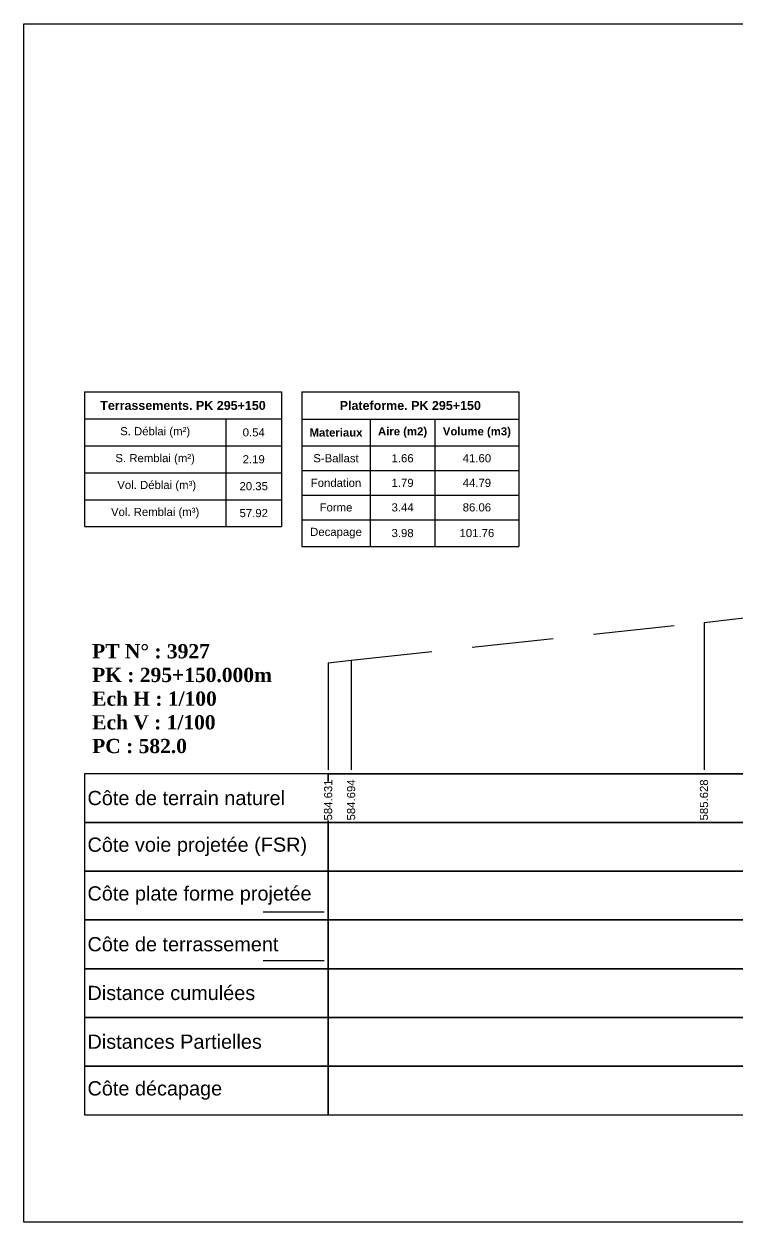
# Model space of a CAD drawing. Header units: millimetres. Extents: x 2762 to 3076, y 916 to 3305.
# Drawn here: x 2873.89 to 2891.45, y 1711.65 to 1741.15 of the extents above; entities that cross this region are included whole.
import ezdxf

# ---------------------------------------------------------------- set-up
doc = ezdxf.new("R2010")
doc.units = ezdxf.units.MM
doc.header["$LTSCALE"] = 2
doc.linetypes.add('CACHE', pattern=[9.525, 6.35, -3.175])
doc.linetypes.add('DASHED', pattern=[0.75, 0.5, -0.25])
for name, color, linetype in [('C-ANNO-TABL', 1, 'Continuous'), ('C-ANNO-TABL-TEXT', 150, 'Continuous'), ('C-ANNO-TABL-TITL', 150, 'Continuous'), ('C-ANNO-TABL-TTBL', 5, 'Continuous')]:
    doc.layers.add(name, color=color, linetype=linetype)
doc.styles.add('ARIAL', font='arial.ttf')
doc.styles.add('C3D_Etiquette', font='romans.shx')
doc.styles.add('C3D_Profil_Travers', font='romans.shx')
doc.styles.get("Standard").update_dxf_attribs({"font": 'arial.ttf'})

msp = doc.modelspace()

# ---------------------------------------------------------------- linework, layer by layer
at = {"color": 105, "linetype": 'DASHED', "lineweight": -3, "ltscale": 2}
for p, q in [((2890.634, 1726.411), (2897.656, 1727.212)), ((2881.946, 1725.478), (2890.634, 1726.411)), ((2881.38, 1725.415), (2881.946, 1725.478))]:
    msp.add_line(p, q, dxfattribs=at)
at = {"color": 98, "linetype": 'CACHE', "lineweight": -3}
for p, q in [((2890.634, 1726.411), (2890.634, 1722.784)), ((2881.946, 1725.478), (2881.946, 1722.784)), ((2881.38, 1725.415), (2881.38, 1722.784))]:
    msp.add_line(p, q, dxfattribs=at)
at = {"color": 7, "linetype": 'Continuous', "lineweight": -3}
msp.add_line((2881.379, 1722.684), (2915.381, 1722.684), dxfattribs=at)
at = {"color": 154, "linetype": 'Continuous', "lineweight": -3}
msp.add_line((2879.779, 1719.284), (2881.279, 1719.284), dxfattribs=at)
at = {"color": 1, "linetype": 'Continuous', "lineweight": -3}
msp.add_line((2879.779, 1718.084), (2881.279, 1718.084), dxfattribs=at)
at = {"color": 7, "linetype": 'Continuous', "lineweight": -3}
for points in [[(2881.379, 1721.484), (2881.379, 1722.684), (2875.379, 1722.684), (2875.379, 1721.484)], [(2881.379, 1721.484), (2915.381, 1721.484), (2915.381, 1722.684), (2881.379, 1722.684)], [(2881.379, 1720.284), (2881.379, 1721.484), (2875.379, 1721.484), (2875.379, 1720.284)], [(2881.379, 1720.284), (2915.381, 1720.284), (2915.381, 1721.484), (2881.379, 1721.484)], [(2881.379, 1719.084), (2881.379, 1720.284), (2875.379, 1720.284), (2875.379, 1719.084)], [(2881.379, 1719.084), (2915.381, 1719.084), (2915.381, 1720.284), (2881.379, 1720.284)], [(2881.379, 1717.884), (2881.379, 1719.084), (2875.379, 1719.084), (2875.379, 1717.884)], [(2881.379, 1717.884), (2915.381, 1717.884), (2915.381, 1719.084), (2881.379, 1719.084)], [(2881.379, 1716.684), (2881.379, 1717.884), (2875.379, 1717.884), (2875.379, 1716.684)], [(2881.379, 1716.684), (2915.381, 1716.684), (2915.381, 1717.884), (2881.379, 1717.884)], [(2881.379, 1715.484), (2881.379, 1716.684), (2875.379, 1716.684), (2875.379, 1715.484)], [(2881.379, 1715.484), (2915.381, 1715.484), (2915.381, 1716.684), (2881.379, 1716.684)], [(2881.379, 1714.284), (2881.379, 1715.484), (2875.379, 1715.484), (2875.379, 1714.284)], [(2881.379, 1714.284), (2915.381, 1714.284), (2915.381, 1715.484), (2881.379, 1715.484)]]:
    msp.add_3dface(points, dxfattribs=at)
at = {"layer": 'C-ANNO-TABL', "color": 7, "linetype": 'Continuous', "lineweight": -3}
for p, q in [((2875.379, 1731.419), (2878.862, 1731.419)), ((2878.862, 1731.419), (2880.232, 1731.419)), ((2878.862, 1731.419), (2878.862, 1730.757)), ((2880.732, 1731.416), (2882.414, 1731.416)), ((2882.414, 1731.416), (2884.01, 1731.416)), ((2882.414, 1731.416), (2882.414, 1730.754)), ((2884.01, 1731.416), (2886.073, 1731.416)), ((2884.01, 1731.416), (2884.01, 1730.754)), ((2875.379, 1730.757), (2878.862, 1730.757)), ((2878.862, 1730.757), (2880.232, 1730.757)), ((2878.862, 1730.757), (2878.862, 1730.095)), ((2880.732, 1730.754), (2882.414, 1730.754)), ((2882.414, 1730.754), (2884.01, 1730.754)), ((2882.414, 1730.754), (2882.414, 1730.147)), ((2884.01, 1730.754), (2886.073, 1730.754)), ((2884.01, 1730.754), (2884.01, 1730.147)), ((2875.379, 1730.095), (2878.862, 1730.095)), ((2878.862, 1730.095), (2880.232, 1730.095)), ((2878.862, 1730.095), (2878.862, 1729.432)), ((2880.732, 1730.147), (2882.414, 1730.147)), ((2882.414, 1730.147), (2884.01, 1730.147)), ((2882.414, 1730.147), (2882.414, 1729.543)), ((2884.01, 1730.147), (2886.073, 1730.147)), ((2884.01, 1730.147), (2884.01, 1729.543)), ((2875.379, 1729.432), (2878.862, 1729.432)), ((2878.862, 1729.432), (2880.232, 1729.432)), ((2878.862, 1729.432), (2878.862, 1728.77)), ((2880.732, 1729.543), (2882.414, 1729.543)), ((2882.414, 1729.543), (2884.01, 1729.543)), ((2882.414, 1729.543), (2882.414, 1728.939)), ((2884.01, 1729.543), (2886.073, 1729.543)), ((2884.01, 1729.543), (2884.01, 1728.939)), ((2880.732, 1728.939), (2882.414, 1728.939)), ((2882.414, 1728.939), (2884.01, 1728.939)), ((2882.414, 1728.939), (2882.414, 1728.28)), ((2884.01, 1728.939), (2886.073, 1728.939)), ((2884.01, 1728.939), (2884.01, 1728.28))]:
    msp.add_line(p, q, dxfattribs=at)
at = {"layer": 'C-ANNO-TABL-TTBL', "color": 7, "linetype": 'Continuous', "lineweight": -3}
for p, q in [((2875.379, 1732.084), (2880.232, 1732.084)), ((2875.379, 1732.084), (2875.379, 1731.419)), ((2880.232, 1732.084), (2880.232, 1731.419)), ((2880.732, 1732.084), (2886.073, 1732.084)), ((2880.732, 1732.084), (2880.732, 1731.416)), ((2886.073, 1732.084), (2886.073, 1731.416)), ((2875.379, 1731.419), (2875.379, 1730.757)), ((2880.232, 1731.419), (2880.232, 1730.757)), ((2880.732, 1731.416), (2880.732, 1730.754)), ((2886.073, 1731.416), (2886.073, 1730.754)), ((2875.379, 1730.757), (2875.379, 1730.095)), ((2880.232, 1730.757), (2880.232, 1730.095)), ((2880.732, 1730.754), (2880.732, 1730.147)), ((2886.073, 1730.754), (2886.073, 1730.147)), ((2875.379, 1730.095), (2875.379, 1729.432)), ((2880.232, 1730.095), (2880.232, 1729.432)), ((2880.732, 1730.147), (2880.732, 1729.543)), ((2886.073, 1730.147), (2886.073, 1729.543)), ((2875.379, 1729.432), (2875.379, 1728.77)), ((2880.232, 1729.432), (2880.232, 1728.77)), ((2880.732, 1729.543), (2880.732, 1728.939)), ((2886.073, 1729.543), (2886.073, 1728.939)), ((2875.379, 1728.77), (2878.862, 1728.77)), ((2878.862, 1728.77), (2880.232, 1728.77)), ((2880.732, 1728.939), (2880.732, 1728.28)), ((2886.073, 1728.939), (2886.073, 1728.28)), ((2880.732, 1728.28), (2882.414, 1728.28)), ((2882.414, 1728.28), (2884.01, 1728.28)), ((2884.01, 1728.28), (2886.073, 1728.28))]:
    msp.add_line(p, q, dxfattribs=at)

# ---------------------------------------------------------------- texts
at = {"color": 7, "linetype": 'Continuous', "lineweight": -3, "char_height": 0.35}
for s, insert, attachment_point, style in [('{\\fTimes New Roman|b1|i0|c0|p18;PT N° : 3927\\PPK : 295+150.000m\\PEch H : 1/100\\PEch V : 1/100\\PPC : 582.0}', (2875.568, 1723.184), 7, 'C3D_Profil_Travers'), ('{\\fArial|b0|i0|c0|p34;Côte de terrain naturel}', (2875.454, 1722.084), 4, 'C3D_Etiquette'), ('{\\fArial|b0|i0|c0|p34;Côte plate forme projetée}', (2875.454, 1719.684), 4, 'C3D_Etiquette'), ('{\\fArial|b0|i0|c0|p34;Côte de terrassement}', (2875.454, 1718.484), 4, 'C3D_Etiquette'), ('{\\fArial|b0|i0|c0|p34;Distance cumulées}', (2875.454, 1717.284), 4, 'C3D_Etiquette'), ('{\\fArial|b0|i0|c0|p34;Distances Partielles}', (2875.454, 1716.084), 4, 'C3D_Etiquette'), ('{\\fArial|b0|i0|c0|p34;Côte décapage}', (2875.454, 1714.884), 4, 'C3D_Etiquette')]:
    msp.add_mtext(s, dxfattribs=dict(at, insert=insert, attachment_point=attachment_point, style=style))
at = {"color": 7, "linetype": 'Continuous', "lineweight": -3, "insert": (2875.454, 1720.884), "char_height": 0.35, "attachment_point": 4}
msp.add_mtext('{\\fArial|b0|i0|c0|p34;Côte voie projetée (FSR)}', dxfattribs=at)
at = {"layer": 'C-ANNO-TABL-TEXT', "color": 7, "linetype": 'Continuous', "lineweight": -3, "char_height": 0.2, "attachment_point": 5, "style": 'ARIAL'}
for s, insert in [('{\\fArial|b0|i0|c0|p34;\\C7;0.54}', (2879.547, 1731.088)), ('{\\fArial|b0|i0|c0|p34;\\C7;2.19}', (2879.547, 1730.426)), ('{\\fArial|b0|i0|c0|p34;\\C7;S-Ballast}', (2881.573, 1730.451)), ('{\\fArial|b0|i0|c0|p34;\\C7;1.66}', (2883.212, 1730.451)), ('{\\C18;\\c0;41.60}', (2885.042, 1730.451)), ('{\\fArial|b0|i0|c0|p34;\\C7;Fondation}', (2881.573, 1729.845)), ('{\\fArial|b0|i0|c0|p34;\\C7;1.79}', (2883.212, 1729.845)), ('{\\C18;\\c0;44.79}', (2885.042, 1729.845)), ('{\\fArial|b0|i0|c0|p34;\\C7;20.35}', (2879.547, 1729.764)), ('{\\fArial|b0|i0|c0|p34;\\C7;Forme}', (2881.573, 1729.241)), ('{\\fArial|b0|i0|c0|p34;\\C7;3.44}', (2883.212, 1729.241)), ('{\\C18;\\c0;86.06}', (2885.042, 1729.241)), ('{\\fArial|b0|i0|c0|p34;\\C7;57.92}', (2879.547, 1729.101)), ('{\\fArial|b0|i0|c0|p34;\\C7;Decapage}', (2881.573, 1728.609)), ('{\\fArial|b0|i0|c0|p34;\\C7;3.98}', (2883.212, 1728.609)), ('{\\C18;\\c0;101.76}', (2885.042, 1728.609))]:
    msp.add_mtext(s, dxfattribs=dict(at, insert=insert))
at = {"layer": 'C-ANNO-TABL-TITL', "color": 7, "linetype": 'Continuous', "lineweight": -3, "attachment_point": 5, "style": 'ARIAL'}
for s, insert, char_height in [('{\\fArial|b1|i0|c0|p34;\\C7;Terrassements. PK 295+150}', (2877.805, 1731.751), 0.22), ('{\\fArial|b1|i0|c0|p34;\\C18;\\c0;Plateforme. PK 295+150}', (2883.402, 1731.75), 0.22), ('{\\fArial|b0|i0|c0|p34;\\C7;S. Déblai (m²) }', (2877.12, 1731.088), 0.2), ('{\\fArial|b1|i0|c0|p34;\\C7;Materiaux   }', (2881.573, 1731.085), 0.2), ('{\\fArial|b1|i0|c0|p34;\\C7;Aire (m2)}', (2883.212, 1731.085), 0.2), ('{\\fArial|b1|i0|c0|p34;\\C7;Volume (m3)}', (2885.042, 1731.085), 0.2), ('{\\fArial|b0|i0|c0|p34;\\C7;S. Remblai (m²) }', (2877.12, 1730.426), 0.2), ('{\\fArial|b0|i0|c0|p34;\\C7; Vol. Déblai (m³) }', (2877.12, 1729.764), 0.2), ('{\\fArial|b0|i0|c0|p34;\\C7;Vol. Remblai (m³)}', (2877.12, 1729.101), 0.2)]:
    msp.add_mtext(s, dxfattribs=dict(at, insert=insert, char_height=char_height))

# ---------------------------------------------------------------- next in the draw order: texts
at = {"color": 7, "linetype": 'Continuous', "lineweight": -3, "char_height": 0.2, "attachment_point": 4, "rotation": 90, "style": 'C3D_Profil_Travers', "bg_fill": 3, "box_fill_scale": 1.000375, "bg_fill_color": 256, "bg_fill_true_color": 13158600, "bg_fill_transparency": 0}
for s, insert, width in [('{\\fArial|b0|i0|c0|p34;584.631}', (2881.38, 1721.534), 0.95654), ('{\\fArial|b0|i0|c0|p34;584.694}', (2881.946, 1721.534), 0.99471), ('{\\fArial|b0|i0|c0|p34;585.628}', (2890.634, 1721.534), 0.99595)]:
    msp.add_mtext(s, dxfattribs=dict(at, insert=insert, width=width))

# ---------------------------------------------------------------- next in the draw order: linework, layer by layer
msp.add_lwpolyline([(2873.89, 1741.145), (2922.89, 1741.145), (2922.89, 1711.645), (2873.89, 1711.645)], close=True)

doc.saveas('drawing.dxf')
